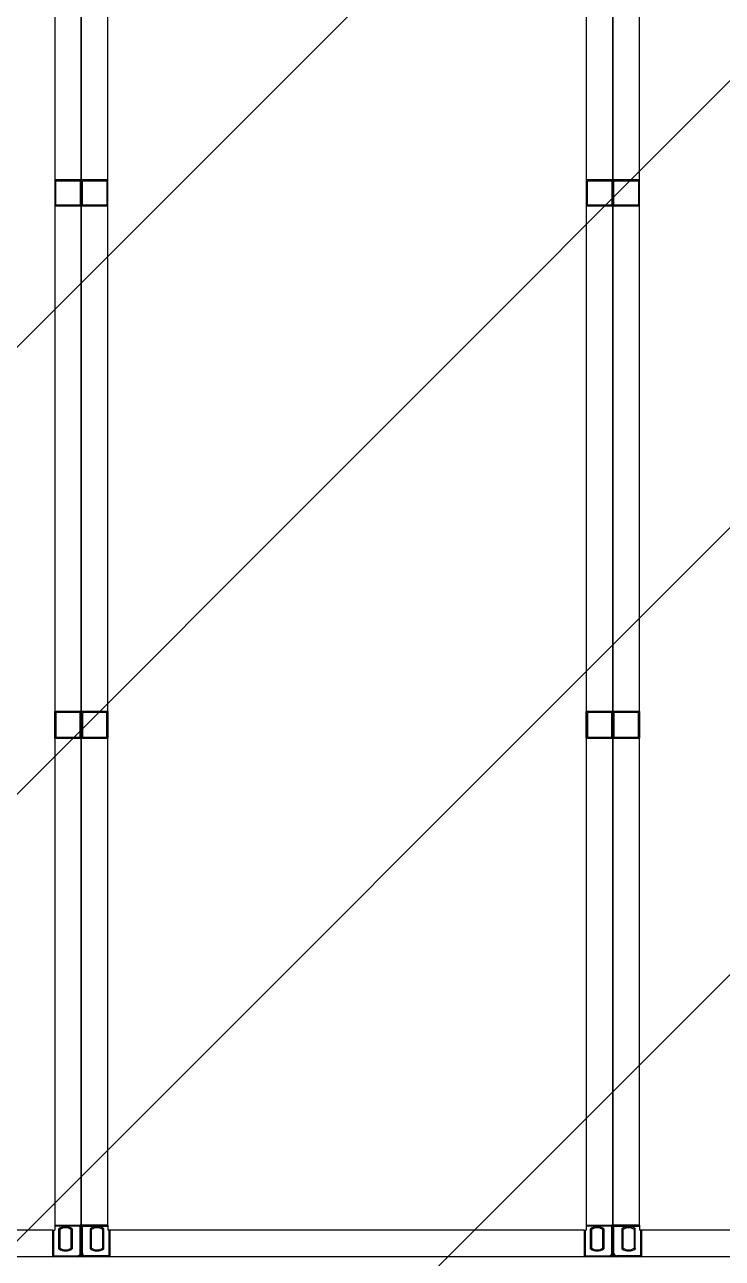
# Model space of a CAD drawing. Header units: millimetres. Extents: x 4133871 to 4440428, y -545651 to -495191.
# Drawn here: x 4277858.5 to 4278094.8, y -501623.6 to -501206.1 of the extents above; entities that cross this region are included whole.
import ezdxf

# ---------------------------------------------------------------- set-up
doc = ezdxf.new("R2010")
doc.units = ezdxf.units.MM
doc.header["$LTSCALE"] = 60
doc.layers.add('3', color=3, linetype='Continuous')

# ---------------------------------------------------------------- blocks, each defined once
blk = doc.blocks.new('KEY PLAN_NEW')
at = {"color": 253}
for p, q in [((-1046.86, -1495.5), (-1046.86, -1788.38)), ((-1040.86, -1788.38), (-1040.86, -1495.5)), ((-986.86, -1495.5), (-986.86, -1788.38)), ((-980.86, -1788.38), (-980.86, -1495.5)), ((-1046.86, -1670.44), (-1046.86, -1673.44)), ((-1046.86, -1670.44), (-1043.86, -1670.44)), ((-1046.74, -1673.32), (-1046.74, -1670.56)), ((-1046.74, -1670.56), (-1043.98, -1670.56)), ((-1043.98, -1670.56), (-1043.98, -1673.32)), ((-1043.98, -1670.56), (-1043.98, -1673.32)), ((-1043.86, -1673.44), (-1043.86, -1670.44)), ((-1043.86, -1670.44), (-1043.86, -1673.44)), ((-1043.86, -1670.44), (-1040.86, -1670.44)), ((-1043.74, -1673.32), (-1043.74, -1670.56)), ((-1043.74, -1670.56), (-1040.98, -1670.56)), ((-1040.98, -1670.56), (-1040.98, -1673.32)), ((-1040.98, -1670.56), (-1040.98, -1673.32)), ((-1040.86, -1673.44), (-1040.86, -1670.44)), ((-986.86, -1670.44), (-986.86, -1673.44)), ((-986.86, -1670.44), (-983.86, -1670.44)), ((-986.74, -1673.32), (-986.74, -1670.56)), ((-986.74, -1670.56), (-983.98, -1670.56)), ((-983.98, -1670.56), (-983.98, -1673.32)), ((-983.98, -1670.56), (-983.98, -1673.32)), ((-983.86, -1673.44), (-983.86, -1670.44)), ((-983.86, -1670.44), (-983.86, -1673.44)), ((-983.86, -1670.44), (-980.86, -1670.44)), ((-983.74, -1673.32), (-983.74, -1670.56)), ((-983.74, -1670.56), (-980.98, -1670.56)), ((-980.98, -1670.56), (-980.98, -1673.32)), ((-980.98, -1670.56), (-980.98, -1673.32)), ((-980.86, -1673.44), (-980.86, -1670.44)), ((-1043.86, -1673.44), (-1046.86, -1673.44)), ((-1043.98, -1673.32), (-1046.74, -1673.32)), ((-1040.86, -1673.44), (-1043.86, -1673.44)), ((-1040.98, -1673.32), (-1043.74, -1673.32)), ((-983.86, -1673.44), (-986.86, -1673.44)), ((-983.98, -1673.32), (-986.74, -1673.32)), ((-980.86, -1673.44), (-983.86, -1673.44)), ((-980.98, -1673.32), (-983.74, -1673.32)), ((-1046.86, -1733.44), (-1046.86, -1730.44)), ((-1043.86, -1730.44), (-1046.86, -1730.44)), ((-1043.98, -1730.56), (-1046.74, -1730.56)), ((-1046.74, -1730.56), (-1046.74, -1733.32)), ((-1043.98, -1733.32), (-1043.98, -1730.56)), ((-1043.98, -1733.32), (-1043.98, -1730.56)), ((-1043.86, -1730.44), (-1043.86, -1733.44)), ((-1043.86, -1733.44), (-1043.86, -1730.44)), ((-1040.86, -1730.44), (-1043.86, -1730.44)), ((-1040.98, -1730.56), (-1043.74, -1730.56)), ((-1043.74, -1730.56), (-1043.74, -1733.32)), ((-1040.98, -1733.32), (-1040.98, -1730.56)), ((-1040.98, -1733.32), (-1040.98, -1730.56)), ((-1040.86, -1730.44), (-1040.86, -1733.44)), ((-986.86, -1733.44), (-986.86, -1730.44)), ((-983.86, -1730.44), (-986.86, -1730.44)), ((-983.98, -1730.56), (-986.74, -1730.56)), ((-986.74, -1730.56), (-986.74, -1733.32)), ((-983.98, -1733.32), (-983.98, -1730.56)), ((-983.98, -1733.32), (-983.98, -1730.56)), ((-983.86, -1730.44), (-983.86, -1733.44)), ((-983.86, -1733.44), (-983.86, -1730.44)), ((-980.86, -1730.44), (-983.86, -1730.44)), ((-980.98, -1730.56), (-983.74, -1730.56)), ((-983.74, -1730.56), (-983.74, -1733.32)), ((-980.98, -1733.32), (-980.98, -1730.56)), ((-980.98, -1733.32), (-980.98, -1730.56)), ((-980.86, -1730.44), (-980.86, -1733.44)), ((-1046.86, -1733.44), (-1043.86, -1733.44)), ((-1046.74, -1733.32), (-1043.98, -1733.32)), ((-1043.86, -1733.44), (-1040.86, -1733.44)), ((-1043.74, -1733.32), (-1040.98, -1733.32)), ((-986.86, -1733.44), (-983.86, -1733.44)), ((-986.74, -1733.32), (-983.98, -1733.32)), ((-983.86, -1733.44), (-980.86, -1733.44)), ((-983.74, -1733.32), (-980.98, -1733.32)), ((-1047.1, -1788.94), (-1100.62, -1788.94)), ((-1047.1, -1788.94), (-1046.86, -1788.94)), ((-1046.86, -1788.38), (-1046.86, -1788.94)), ((-1040.86, -1788.38), (-1040.86, -1788.94)), ((-1040.62, -1788.94), (-1040.86, -1788.94)), ((-987.1, -1788.94), (-1040.62, -1788.94)), ((-987.1, -1788.94), (-986.86, -1788.94)), ((-986.86, -1788.38), (-986.86, -1788.94)), ((-980.86, -1788.38), (-980.86, -1788.94)), ((-980.62, -1788.94), (-980.86, -1788.94)), ((-927.1, -1788.94), (-980.62, -1788.94))]:
    blk.add_line(p, q, dxfattribs=at)
at = {"color": 253, "linetype": 'Continuous'}
for p, q in [((-1047.1, -1788.94), (-1047.1, -1791.94)), ((-1046.98, -1788.94), (-1046.98, -1791.82)), ((-1046.86, -1788.38), (-1043.86, -1788.38)), ((-1043.98, -1788.5), (-1046.86, -1788.5)), ((-1046.4, -1791.04), (-1046.4, -1788.78)), ((-1046.28, -1788.85), (-1046.28, -1790.98)), ((-1045.01, -1790.98), (-1045.01, -1788.85)), ((-1044.89, -1788.78), (-1044.89, -1791.04)), ((-1043.98, -1788.38), (-1043.98, -1788.5)), ((-1043.98, -1788.5), (-1043.86, -1788.5)), ((-1043.98, -1791.53), (-1043.98, -1788.5)), ((-1040.86, -1788.38), (-1043.86, -1788.38)), ((-1043.74, -1788.5), (-1043.86, -1788.5)), ((-1043.74, -1788.38), (-1043.74, -1788.5)), ((-1043.74, -1788.5), (-1040.86, -1788.5)), ((-1043.74, -1791.53), (-1043.74, -1788.5)), ((-1042.84, -1788.78), (-1042.84, -1791.04)), ((-1042.72, -1790.98), (-1042.72, -1788.85)), ((-1041.45, -1788.85), (-1041.45, -1790.98)), ((-1041.33, -1791.04), (-1041.33, -1788.78)), ((-1040.74, -1788.94), (-1040.74, -1791.82)), ((-1040.62, -1788.94), (-1040.62, -1791.94)), ((-987.1, -1788.94), (-987.1, -1791.94)), ((-986.98, -1788.94), (-986.98, -1791.82)), ((-986.86, -1788.38), (-983.86, -1788.38)), ((-983.98, -1788.5), (-986.86, -1788.5)), ((-986.4, -1791.04), (-986.4, -1788.78)), ((-986.28, -1788.85), (-986.28, -1790.98)), ((-985.01, -1790.98), (-985.01, -1788.85)), ((-984.89, -1788.78), (-984.89, -1791.04)), ((-983.98, -1788.38), (-983.98, -1788.5)), ((-983.98, -1788.5), (-983.86, -1788.5)), ((-983.98, -1791.53), (-983.98, -1788.5)), ((-980.86, -1788.38), (-983.86, -1788.38)), ((-983.74, -1788.5), (-983.86, -1788.5)), ((-983.74, -1788.38), (-983.74, -1788.5)), ((-983.74, -1788.5), (-980.86, -1788.5)), ((-983.74, -1791.53), (-983.74, -1788.5)), ((-982.84, -1788.78), (-982.84, -1791.04)), ((-982.72, -1790.98), (-982.72, -1788.85)), ((-981.45, -1788.85), (-981.45, -1790.98)), ((-981.33, -1791.04), (-981.33, -1788.78)), ((-980.74, -1788.94), (-980.74, -1791.82)), ((-980.62, -1788.94), (-980.62, -1791.94)), ((-1047.1, -1791.82), (-1046.98, -1791.82)), ((-1046.98, -1791.94), (-1046.98, -1791.82)), ((-1046.98, -1791.82), (-1044.27, -1791.82)), ((-1044.27, -1791.82), (-1044.27, -1791.94)), ((-1043.98, -1791.53), (-1043.86, -1791.53)), ((-1043.98, -1791.82), (-1043.98, -1791.82)), ((-1043.98, -1791.82), (-1043.98, -1791.82)), ((-1043.74, -1791.53), (-1043.86, -1791.53)), ((-1043.74, -1791.82), (-1043.74, -1791.82)), ((-1043.74, -1791.82), (-1043.74, -1791.82)), ((-1043.45, -1791.82), (-1043.45, -1791.94)), ((-1040.74, -1791.82), (-1043.45, -1791.82)), ((-1040.74, -1791.94), (-1040.74, -1791.82)), ((-1040.62, -1791.82), (-1040.74, -1791.82)), ((-987.1, -1791.82), (-986.98, -1791.82)), ((-986.98, -1791.94), (-986.98, -1791.82)), ((-986.98, -1791.82), (-984.27, -1791.82)), ((-984.27, -1791.82), (-984.27, -1791.94)), ((-983.98, -1791.53), (-983.86, -1791.53)), ((-983.98, -1791.82), (-983.98, -1791.82)), ((-983.98, -1791.82), (-983.98, -1791.82)), ((-983.74, -1791.53), (-983.86, -1791.53)), ((-983.74, -1791.82), (-983.74, -1791.82)), ((-983.74, -1791.82), (-983.74, -1791.82)), ((-983.45, -1791.82), (-983.45, -1791.94)), ((-980.74, -1791.82), (-983.45, -1791.82)), ((-980.74, -1791.94), (-980.74, -1791.82)), ((-980.62, -1791.82), (-980.74, -1791.82))]:
    blk.add_line(p, q, dxfattribs=at)
at = {"color": 253}
for points in [[(-1103.86, -1491.94), (-1043.86, -1491.94), (-1043.86, -1791.94), (-1103.86, -1791.94)], [(-1043.86, -1491.94), (-983.86, -1491.94), (-983.86, -1791.94), (-1043.86, -1791.94)], [(-983.86, -1491.94), (-923.86, -1491.94), (-923.86, -1791.94), (-983.86, -1791.94)]]:
    blk.add_lwpolyline(points, close=True, dxfattribs=at)
at = {"color": 253, "linetype": 'Continuous'}
for centre, radius, start, end in [((-1045.64, -1789.91), 1.36, 56.2792, 123.7208), ((-1045.64, -1789.91), 1.24, 59.1964, 120.8036), ((-1043.98, -1788.5), 0.12, 0, 90), ((-1043.74, -1788.5), 0.12, 90, 180), ((-1042.08, -1789.91), 1.36, 56.2792, 123.7208), ((-1042.08, -1789.91), 1.24, 59.1964, 120.8036), ((-985.64, -1789.91), 1.36, 56.2792, 123.7208), ((-985.64, -1789.91), 1.24, 59.1964, 120.8036), ((-983.98, -1788.5), 0.12, 0, 90), ((-983.74, -1788.5), 0.12, 90, 180), ((-982.08, -1789.91), 1.36, 56.2792, 123.7208), ((-982.08, -1789.91), 1.24, 59.1964, 120.8036), ((-1046.98, -1791.82), 0.12, 180, 270), ((-1045.64, -1789.91), 1.36, 236.2792, 303.7208), ((-1045.64, -1789.91), 1.24, 239.1964, 300.8036), ((-1044.27, -1791.53), 0.41, 270, 0), ((-1044.27, -1791.53), 0.29, 270, 0), ((-1043.45, -1791.53), 0.41, 180, 270), ((-1043.45, -1791.53), 0.29, 180, 270), ((-1042.08, -1789.91), 1.36, 236.2792, 303.7208), ((-1042.08, -1789.91), 1.24, 239.1964, 300.8036), ((-1040.74, -1791.82), 0.12, 270, 0), ((-986.98, -1791.82), 0.12, 180, 270), ((-985.64, -1789.91), 1.36, 236.2792, 303.7208), ((-985.64, -1789.91), 1.24, 239.1964, 300.8036), ((-984.27, -1791.53), 0.41, 270, 0), ((-984.27, -1791.53), 0.29, 270, 0), ((-983.45, -1791.53), 0.41, 180, 270), ((-983.45, -1791.53), 0.29, 180, 270), ((-982.08, -1789.91), 1.36, 236.2792, 303.7208), ((-982.08, -1789.91), 1.24, 239.1964, 300.8036), ((-980.74, -1791.82), 0.12, 270, 0)]:
    blk.add_arc(centre, radius, start, end, dxfattribs=at)
for points, knots in [([(-1046.28, -1788.85), (-1046.28, -1788.85, 46), (-1046.28, -1788.85, 46), (-1046.28, -1788.85, 46), (-1046.28, -1788.85, 46), (-1046.28, -1788.85, 46), (-1046.28, -1788.85, 46), (-1046.28, -1788.85, 46), (-1046.28, -1788.85, 46), (-1046.28, -1788.85, 46), (-1046.28, -1788.84, 46), (-1046.29, -1788.84, 46), (-1046.29, -1788.84, 46), (-1046.29, -1788.84, 46), (-1046.29, -1788.84, 46), (-1046.29, -1788.84, 46), (-1046.3, -1788.84, 46), (-1046.3, -1788.84, 46), (-1046.3, -1788.84, 46), (-1046.3, -1788.84, 46), (-1046.3, -1788.83, 46), (-1046.3, -1788.83, 46), (-1046.31, -1788.83, 46), (-1046.31, -1788.83, 46), (-1046.32, -1788.83, 46), (-1046.32, -1788.83, 46), (-1046.32, -1788.82, 46), (-1046.32, -1788.82, 46), (-1046.32, -1788.82, 46), (-1046.32, -1788.82, 46), (-1046.33, -1788.82, 46), (-1046.33, -1788.82, 46), (-1046.34, -1788.82, 46), (-1046.34, -1788.81, 46), (-1046.35, -1788.81, 46), (-1046.35, -1788.81, 46), (-1046.35, -1788.81, 46), (-1046.35, -1788.81, 46), (-1046.36, -1788.8, 46), (-1046.36, -1788.8, 46), (-1046.36, -1788.8, 46), (-1046.36, -1788.8, 46), (-1046.37, -1788.8, 46), (-1046.37, -1788.8, 46), (-1046.38, -1788.79, 46), (-1046.38, -1788.79, 46), (-1046.39, -1788.79, 46), (-1046.39, -1788.79, 46), (-1046.39, -1788.78, 46), (-1046.39, -1788.78, 46), (-1046.39, -1788.78, 46), (-1046.4, -1788.78, 46), (-1046.4, -1788.78, 46), (-1046.4, -1788.78, 46)], [0, 0, 0, 0, 0.06206, 0.12459, 0.12459, 0.155854, 0.155854, 0.171487, 0.171487, 0.187119, 0.187119, 0.249648, 0.249648, 0.312178, 0.312178, 0.343442, 0.343442, 0.359075, 0.359075, 0.374707, 0.374707, 0.437236, 0.437236, 0.499766, 0.499766, 0.53103, 0.53103, 0.546663, 0.546663, 0.562295, 0.562295, 0.624824, 0.624824, 0.687353, 0.687353, 0.749883, 0.749883, 0.765515, 0.765515, 0.781147, 0.781147, 0.812412, 0.812412, 0.874941, 0.874941, 0.937471, 0.937471, 0.968735, 0.968735, 0.984368, 0.992184, 0.992184, 1, 1, 1, 1]), ([(-1044.89, -1788.78), (-1044.89, -1788.78, 46), (-1044.89, -1788.78, 46), (-1044.89, -1788.78, 46), (-1044.89, -1788.78, 46), (-1044.89, -1788.78, 46), (-1044.89, -1788.79, 46), (-1044.9, -1788.79, 46), (-1044.9, -1788.79, 46), (-1044.91, -1788.79, 46), (-1044.91, -1788.8, 46), (-1044.92, -1788.8, 46), (-1044.92, -1788.8, 46), (-1044.92, -1788.8, 46), (-1044.93, -1788.8, 46), (-1044.93, -1788.8, 46), (-1044.93, -1788.81, 46), (-1044.93, -1788.81, 46), (-1044.93, -1788.81, 46), (-1044.94, -1788.81, 46), (-1044.94, -1788.81, 46), (-1044.95, -1788.82, 46), (-1044.95, -1788.82, 46), (-1044.96, -1788.82, 46), (-1044.96, -1788.82, 46), (-1044.96, -1788.82, 46), (-1044.96, -1788.82, 46), (-1044.96, -1788.82, 46), (-1044.97, -1788.83, 46), (-1044.97, -1788.83, 46), (-1044.97, -1788.83, 46), (-1044.97, -1788.83, 46), (-1044.98, -1788.83, 46), (-1044.98, -1788.83, 46), (-1044.99, -1788.84, 46), (-1044.99, -1788.84, 46), (-1044.99, -1788.84, 46), (-1044.99, -1788.84, 46), (-1044.99, -1788.84, 46), (-1044.99, -1788.84, 46), (-1044.99, -1788.84, 46), (-1044.99, -1788.84, 46), (-1045, -1788.84, 46), (-1045, -1788.84, 46), (-1045, -1788.85, 46), (-1045, -1788.85, 46), (-1045, -1788.85, 46), (-1045, -1788.85, 46), (-1045, -1788.85, 46), (-1045, -1788.85, 46), (-1045.01, -1788.85, 46), (-1045.01, -1788.85, 46), (-1045.01, -1788.85, 46), (-1045.01, -1788.85, 46)], [0, 0, 0, 0, 0.00782, 0.00782, 0.015639, 0.031279, 0.031279, 0.062557, 0.062557, 0.125114, 0.125114, 0.187671, 0.187671, 0.21895, 0.21895, 0.234589, 0.234589, 0.250228, 0.250228, 0.312785, 0.312785, 0.375342, 0.375342, 0.437899, 0.437899, 0.453538, 0.453538, 0.469178, 0.469178, 0.500456, 0.500456, 0.563013, 0.563013, 0.62557, 0.62557, 0.641209, 0.641209, 0.656849, 0.656849, 0.688127, 0.688127, 0.750684, 0.750684, 0.813241, 0.813241, 0.828881, 0.828881, 0.84452, 0.84452, 0.875798, 0.875798, 0.938355, 1, 1, 1, 1]), ([(-1042.84, -1788.78), (-1042.84, -1788.78, 46), (-1042.84, -1788.78, 46), (-1042.83, -1788.78, 46), (-1042.83, -1788.78, 46), (-1042.83, -1788.78, 46), (-1042.83, -1788.79, 46), (-1042.83, -1788.79, 46), (-1042.82, -1788.79, 46), (-1042.82, -1788.79, 46), (-1042.81, -1788.8, 46), (-1042.81, -1788.8, 46), (-1042.8, -1788.8, 46), (-1042.8, -1788.8, 46), (-1042.8, -1788.8, 46), (-1042.8, -1788.8, 46), (-1042.79, -1788.81, 46), (-1042.79, -1788.81, 46), (-1042.79, -1788.81, 46), (-1042.79, -1788.81, 46), (-1042.78, -1788.81, 46), (-1042.78, -1788.82, 46), (-1042.77, -1788.82, 46), (-1042.77, -1788.82, 46), (-1042.76, -1788.82, 46), (-1042.76, -1788.82, 46), (-1042.76, -1788.82, 46), (-1042.76, -1788.82, 46), (-1042.76, -1788.83, 46), (-1042.76, -1788.83, 46), (-1042.75, -1788.83, 46), (-1042.75, -1788.83, 46), (-1042.74, -1788.83, 46), (-1042.74, -1788.83, 46), (-1042.74, -1788.84, 46), (-1042.74, -1788.84, 46), (-1042.74, -1788.84, 46), (-1042.74, -1788.84, 46), (-1042.73, -1788.84, 46), (-1042.73, -1788.84, 46), (-1042.73, -1788.84, 46), (-1042.73, -1788.84, 46), (-1042.73, -1788.84, 46), (-1042.72, -1788.84, 46), (-1042.72, -1788.85, 46), (-1042.72, -1788.85, 46), (-1042.72, -1788.85, 46), (-1042.72, -1788.85, 46), (-1042.72, -1788.85, 46), (-1042.72, -1788.85, 46), (-1042.72, -1788.85, 46), (-1042.72, -1788.85, 46), (-1042.72, -1788.85, 46), (-1042.72, -1788.85, 46)], [0, 0, 0, 0, 0.00782, 0.00782, 0.015639, 0.031279, 0.031279, 0.062557, 0.062557, 0.125114, 0.125114, 0.187671, 0.187671, 0.21895, 0.21895, 0.234589, 0.234589, 0.250228, 0.250228, 0.312785, 0.312785, 0.375342, 0.375342, 0.437899, 0.437899, 0.453538, 0.453538, 0.469178, 0.469178, 0.500456, 0.500456, 0.563013, 0.563013, 0.62557, 0.62557, 0.641209, 0.641209, 0.656849, 0.656849, 0.688127, 0.688127, 0.750684, 0.750684, 0.813241, 0.813241, 0.828881, 0.828881, 0.84452, 0.84452, 0.875798, 0.875798, 0.938355, 1, 1, 1, 1]), ([(-1041.45, -1788.85), (-1041.45, -1788.85, 46), (-1041.45, -1788.85, 46), (-1041.45, -1788.85, 46), (-1041.44, -1788.85, 46), (-1041.44, -1788.85, 46), (-1041.44, -1788.85, 46), (-1041.44, -1788.85, 46), (-1041.44, -1788.85, 46), (-1041.44, -1788.85, 46), (-1041.44, -1788.84, 46), (-1041.44, -1788.84, 46), (-1041.43, -1788.84, 46), (-1041.43, -1788.84, 46), (-1041.43, -1788.84, 46), (-1041.43, -1788.84, 46), (-1041.43, -1788.84, 46), (-1041.43, -1788.84, 46), (-1041.43, -1788.84, 46), (-1041.43, -1788.84, 46), (-1041.42, -1788.83, 46), (-1041.42, -1788.83, 46), (-1041.41, -1788.83, 46), (-1041.41, -1788.83, 46), (-1041.41, -1788.83, 46), (-1041.41, -1788.83, 46), (-1041.4, -1788.82, 46), (-1041.4, -1788.82, 46), (-1041.4, -1788.82, 46), (-1041.4, -1788.82, 46), (-1041.4, -1788.82, 46), (-1041.39, -1788.82, 46), (-1041.39, -1788.82, 46), (-1041.38, -1788.81, 46), (-1041.38, -1788.81, 46), (-1041.37, -1788.81, 46), (-1041.37, -1788.81, 46), (-1041.37, -1788.81, 46), (-1041.37, -1788.8, 46), (-1041.37, -1788.8, 46), (-1041.36, -1788.8, 46), (-1041.36, -1788.8, 46), (-1041.36, -1788.8, 46), (-1041.35, -1788.8, 46), (-1041.35, -1788.79, 46), (-1041.34, -1788.79, 46), (-1041.34, -1788.79, 46), (-1041.33, -1788.79, 46), (-1041.33, -1788.78, 46), (-1041.33, -1788.78, 46), (-1041.33, -1788.78, 46), (-1041.33, -1788.78, 46), (-1041.33, -1788.78, 46), (-1041.33, -1788.78, 46)], [0, 0, 0, 0, 0.06206, 0.12459, 0.12459, 0.155854, 0.155854, 0.171487, 0.171487, 0.187119, 0.187119, 0.249648, 0.249648, 0.312178, 0.312178, 0.343442, 0.343442, 0.359075, 0.359075, 0.374707, 0.374707, 0.437236, 0.437236, 0.499766, 0.499766, 0.53103, 0.53103, 0.546663, 0.546663, 0.562295, 0.562295, 0.624824, 0.624824, 0.687353, 0.687353, 0.749883, 0.749883, 0.765515, 0.765515, 0.781147, 0.781147, 0.812412, 0.812412, 0.874941, 0.874941, 0.937471, 0.937471, 0.968735, 0.968735, 0.984368, 0.992184, 0.992184, 1, 1, 1, 1]), ([(-986.28, -1788.85), (-986.28, -1788.85, 46), (-986.28, -1788.85, 46), (-986.28, -1788.85, 46), (-986.28, -1788.85, 46), (-986.28, -1788.85, 46), (-986.28, -1788.85, 46), (-986.28, -1788.85, 46), (-986.28, -1788.85, 46), (-986.28, -1788.85, 46), (-986.28, -1788.84, 46), (-986.29, -1788.84, 46), (-986.29, -1788.84, 46), (-986.29, -1788.84, 46), (-986.29, -1788.84, 46), (-986.29, -1788.84, 46), (-986.3, -1788.84, 46), (-986.3, -1788.84, 46), (-986.3, -1788.84, 46), (-986.3, -1788.84, 46), (-986.3, -1788.83, 46), (-986.3, -1788.83, 46), (-986.31, -1788.83, 46), (-986.31, -1788.83, 46), (-986.32, -1788.83, 46), (-986.32, -1788.83, 46), (-986.32, -1788.82, 46), (-986.32, -1788.82, 46), (-986.32, -1788.82, 46), (-986.32, -1788.82, 46), (-986.33, -1788.82, 46), (-986.33, -1788.82, 46), (-986.34, -1788.82, 46), (-986.34, -1788.81, 46), (-986.35, -1788.81, 46), (-986.35, -1788.81, 46), (-986.35, -1788.81, 46), (-986.35, -1788.81, 46), (-986.36, -1788.8, 46), (-986.36, -1788.8, 46), (-986.36, -1788.8, 46), (-986.36, -1788.8, 46), (-986.37, -1788.8, 46), (-986.37, -1788.8, 46), (-986.38, -1788.79, 46), (-986.38, -1788.79, 46), (-986.39, -1788.79, 46), (-986.39, -1788.79, 46), (-986.39, -1788.78, 46), (-986.39, -1788.78, 46), (-986.39, -1788.78, 46), (-986.4, -1788.78, 46), (-986.4, -1788.78, 46), (-986.4, -1788.78, 46)], [0, 0, 0, 0, 0.06206, 0.12459, 0.12459, 0.155854, 0.155854, 0.171487, 0.171487, 0.187119, 0.187119, 0.249648, 0.249648, 0.312178, 0.312178, 0.343442, 0.343442, 0.359075, 0.359075, 0.374707, 0.374707, 0.437236, 0.437236, 0.499766, 0.499766, 0.53103, 0.53103, 0.546663, 0.546663, 0.562295, 0.562295, 0.624824, 0.624824, 0.687353, 0.687353, 0.749883, 0.749883, 0.765515, 0.765515, 0.781147, 0.781147, 0.812412, 0.812412, 0.874941, 0.874941, 0.937471, 0.937471, 0.968735, 0.968735, 0.984368, 0.992184, 0.992184, 1, 1, 1, 1]), ([(-984.89, -1788.78), (-984.89, -1788.78, 46), (-984.89, -1788.78, 46), (-984.89, -1788.78, 46), (-984.89, -1788.78, 46), (-984.89, -1788.78, 46), (-984.89, -1788.79, 46), (-984.9, -1788.79, 46), (-984.9, -1788.79, 46), (-984.91, -1788.79, 46), (-984.91, -1788.8, 46), (-984.92, -1788.8, 46), (-984.92, -1788.8, 46), (-984.92, -1788.8, 46), (-984.93, -1788.8, 46), (-984.93, -1788.8, 46), (-984.93, -1788.81, 46), (-984.93, -1788.81, 46), (-984.93, -1788.81, 46), (-984.94, -1788.81, 46), (-984.94, -1788.81, 46), (-984.95, -1788.82, 46), (-984.95, -1788.82, 46), (-984.96, -1788.82, 46), (-984.96, -1788.82, 46), (-984.96, -1788.82, 46), (-984.96, -1788.82, 46), (-984.96, -1788.82, 46), (-984.97, -1788.83, 46), (-984.97, -1788.83, 46), (-984.97, -1788.83, 46), (-984.97, -1788.83, 46), (-984.98, -1788.83, 46), (-984.98, -1788.83, 46), (-984.99, -1788.84, 46), (-984.99, -1788.84, 46), (-984.99, -1788.84, 46), (-984.99, -1788.84, 46), (-984.99, -1788.84, 46), (-984.99, -1788.84, 46), (-984.99, -1788.84, 46), (-984.99, -1788.84, 46), (-985, -1788.84, 46), (-985, -1788.84, 46), (-985, -1788.85, 46), (-985, -1788.85, 46), (-985, -1788.85, 46), (-985, -1788.85, 46), (-985, -1788.85, 46), (-985, -1788.85, 46), (-985.01, -1788.85, 46), (-985.01, -1788.85, 46), (-985.01, -1788.85, 46), (-985.01, -1788.85, 46)], [0, 0, 0, 0, 0.00782, 0.00782, 0.015639, 0.031279, 0.031279, 0.062557, 0.062557, 0.125114, 0.125114, 0.187671, 0.187671, 0.21895, 0.21895, 0.234589, 0.234589, 0.250228, 0.250228, 0.312785, 0.312785, 0.375342, 0.375342, 0.437899, 0.437899, 0.453538, 0.453538, 0.469178, 0.469178, 0.500456, 0.500456, 0.563013, 0.563013, 0.62557, 0.62557, 0.641209, 0.641209, 0.656849, 0.656849, 0.688127, 0.688127, 0.750684, 0.750684, 0.813241, 0.813241, 0.828881, 0.828881, 0.84452, 0.84452, 0.875798, 0.875798, 0.938355, 1, 1, 1, 1]), ([(-982.84, -1788.78), (-982.84, -1788.78, 46), (-982.84, -1788.78, 46), (-982.83, -1788.78, 46), (-982.83, -1788.78, 46), (-982.83, -1788.78, 46), (-982.83, -1788.79, 46), (-982.83, -1788.79, 46), (-982.82, -1788.79, 46), (-982.82, -1788.79, 46), (-982.81, -1788.8, 46), (-982.81, -1788.8, 46), (-982.8, -1788.8, 46), (-982.8, -1788.8, 46), (-982.8, -1788.8, 46), (-982.8, -1788.8, 46), (-982.79, -1788.81, 46), (-982.79, -1788.81, 46), (-982.79, -1788.81, 46), (-982.79, -1788.81, 46), (-982.78, -1788.81, 46), (-982.78, -1788.82, 46), (-982.77, -1788.82, 46), (-982.77, -1788.82, 46), (-982.76, -1788.82, 46), (-982.76, -1788.82, 46), (-982.76, -1788.82, 46), (-982.76, -1788.82, 46), (-982.76, -1788.83, 46), (-982.76, -1788.83, 46), (-982.75, -1788.83, 46), (-982.75, -1788.83, 46), (-982.74, -1788.83, 46), (-982.74, -1788.83, 46), (-982.74, -1788.84, 46), (-982.74, -1788.84, 46), (-982.74, -1788.84, 46), (-982.74, -1788.84, 46), (-982.73, -1788.84, 46), (-982.73, -1788.84, 46), (-982.73, -1788.84, 46), (-982.73, -1788.84, 46), (-982.73, -1788.84, 46), (-982.72, -1788.84, 46), (-982.72, -1788.85, 46), (-982.72, -1788.85, 46), (-982.72, -1788.85, 46), (-982.72, -1788.85, 46), (-982.72, -1788.85, 46), (-982.72, -1788.85, 46), (-982.72, -1788.85, 46), (-982.72, -1788.85, 46), (-982.72, -1788.85, 46), (-982.72, -1788.85, 46)], [0, 0, 0, 0, 0.00782, 0.00782, 0.015639, 0.031279, 0.031279, 0.062557, 0.062557, 0.125114, 0.125114, 0.187671, 0.187671, 0.21895, 0.21895, 0.234589, 0.234589, 0.250228, 0.250228, 0.312785, 0.312785, 0.375342, 0.375342, 0.437899, 0.437899, 0.453538, 0.453538, 0.469178, 0.469178, 0.500456, 0.500456, 0.563013, 0.563013, 0.62557, 0.62557, 0.641209, 0.641209, 0.656849, 0.656849, 0.688127, 0.688127, 0.750684, 0.750684, 0.813241, 0.813241, 0.828881, 0.828881, 0.84452, 0.84452, 0.875798, 0.875798, 0.938355, 1, 1, 1, 1]), ([(-981.45, -1788.85), (-981.45, -1788.85, 46), (-981.45, -1788.85, 46), (-981.45, -1788.85, 46), (-981.44, -1788.85, 46), (-981.44, -1788.85, 46), (-981.44, -1788.85, 46), (-981.44, -1788.85, 46), (-981.44, -1788.85, 46), (-981.44, -1788.85, 46), (-981.44, -1788.84, 46), (-981.44, -1788.84, 46), (-981.43, -1788.84, 46), (-981.43, -1788.84, 46), (-981.43, -1788.84, 46), (-981.43, -1788.84, 46), (-981.43, -1788.84, 46), (-981.43, -1788.84, 46), (-981.43, -1788.84, 46), (-981.43, -1788.84, 46), (-981.42, -1788.83, 46), (-981.42, -1788.83, 46), (-981.41, -1788.83, 46), (-981.41, -1788.83, 46), (-981.41, -1788.83, 46), (-981.41, -1788.83, 46), (-981.4, -1788.82, 46), (-981.4, -1788.82, 46), (-981.4, -1788.82, 46), (-981.4, -1788.82, 46), (-981.4, -1788.82, 46), (-981.39, -1788.82, 46), (-981.39, -1788.82, 46), (-981.38, -1788.81, 46), (-981.38, -1788.81, 46), (-981.37, -1788.81, 46), (-981.37, -1788.81, 46), (-981.37, -1788.81, 46), (-981.37, -1788.8, 46), (-981.37, -1788.8, 46), (-981.36, -1788.8, 46), (-981.36, -1788.8, 46), (-981.36, -1788.8, 46), (-981.35, -1788.8, 46), (-981.35, -1788.79, 46), (-981.34, -1788.79, 46), (-981.34, -1788.79, 46), (-981.33, -1788.79, 46), (-981.33, -1788.78, 46), (-981.33, -1788.78, 46), (-981.33, -1788.78, 46), (-981.33, -1788.78, 46), (-981.33, -1788.78, 46), (-981.33, -1788.78, 46)], [0, 0, 0, 0, 0.06206, 0.12459, 0.12459, 0.155854, 0.155854, 0.171487, 0.171487, 0.187119, 0.187119, 0.249648, 0.249648, 0.312178, 0.312178, 0.343442, 0.343442, 0.359075, 0.359075, 0.374707, 0.374707, 0.437236, 0.437236, 0.499766, 0.499766, 0.53103, 0.53103, 0.546663, 0.546663, 0.562295, 0.562295, 0.624824, 0.624824, 0.687353, 0.687353, 0.749883, 0.749883, 0.765515, 0.765515, 0.781147, 0.781147, 0.812412, 0.812412, 0.874941, 0.874941, 0.937471, 0.937471, 0.968735, 0.968735, 0.984368, 0.992184, 0.992184, 1, 1, 1, 1]), ([(-1046.28, -1790.98), (-1046.28, -1790.98, 46), (-1046.28, -1790.98, 46), (-1046.28, -1790.98, 46), (-1046.28, -1790.98, 46), (-1046.28, -1790.98, 46), (-1046.28, -1790.98, 46), (-1046.28, -1790.98, 46), (-1046.28, -1790.98, 46), (-1046.28, -1790.98, 46), (-1046.28, -1790.98, 46), (-1046.29, -1790.98, 46), (-1046.29, -1790.99, 46), (-1046.29, -1790.99, 46), (-1046.29, -1790.99, 46), (-1046.29, -1790.99, 46), (-1046.3, -1790.99, 46), (-1046.3, -1790.99, 46), (-1046.3, -1790.99, 46), (-1046.3, -1790.99, 46), (-1046.3, -1790.99, 46), (-1046.3, -1790.99, 46), (-1046.31, -1791, 46), (-1046.31, -1791, 46), (-1046.32, -1791, 46), (-1046.32, -1791, 46), (-1046.32, -1791, 46), (-1046.32, -1791, 46), (-1046.32, -1791, 46), (-1046.32, -1791, 46), (-1046.33, -1791.01, 46), (-1046.33, -1791.01, 46), (-1046.34, -1791.01, 46), (-1046.34, -1791.01, 46), (-1046.35, -1791.02, 46), (-1046.35, -1791.02, 46), (-1046.35, -1791.02, 46), (-1046.35, -1791.02, 46), (-1046.36, -1791.02, 46), (-1046.36, -1791.02, 46), (-1046.36, -1791.03, 46), (-1046.36, -1791.03, 46), (-1046.37, -1791.03, 46), (-1046.37, -1791.03, 46), (-1046.38, -1791.03, 46), (-1046.38, -1791.04, 46), (-1046.39, -1791.04, 46), (-1046.39, -1791.04, 46), (-1046.39, -1791.04, 46), (-1046.39, -1791.04, 46), (-1046.39, -1791.04, 46), (-1046.4, -1791.04, 46), (-1046.4, -1791.04, 46), (-1046.4, -1791.04, 46)], [0, 0, 0, 0, 0.06206, 0.12459, 0.12459, 0.155854, 0.155854, 0.171487, 0.171487, 0.187119, 0.187119, 0.249648, 0.249648, 0.312178, 0.312178, 0.343442, 0.343442, 0.359075, 0.359075, 0.374707, 0.374707, 0.437236, 0.437236, 0.499766, 0.499766, 0.53103, 0.53103, 0.546663, 0.546663, 0.562295, 0.562295, 0.624824, 0.624824, 0.687353, 0.687353, 0.749883, 0.749883, 0.765515, 0.765515, 0.781147, 0.781147, 0.812412, 0.812412, 0.874941, 0.874941, 0.937471, 0.937471, 0.968735, 0.968735, 0.984368, 0.992184, 0.992184, 1, 1, 1, 1]), ([(-1044.89, -1791.04), (-1044.89, -1791.04, 46), (-1044.89, -1791.04, 46), (-1044.89, -1791.04, 46), (-1044.89, -1791.04, 46), (-1044.89, -1791.04, 46), (-1044.89, -1791.04, 46), (-1044.9, -1791.04, 46), (-1044.9, -1791.04, 46), (-1044.91, -1791.03, 46), (-1044.91, -1791.03, 46), (-1044.92, -1791.03, 46), (-1044.92, -1791.03, 46), (-1044.92, -1791.03, 46), (-1044.93, -1791.02, 46), (-1044.93, -1791.02, 46), (-1044.93, -1791.02, 46), (-1044.93, -1791.02, 46), (-1044.93, -1791.02, 46), (-1044.94, -1791.02, 46), (-1044.94, -1791.01, 46), (-1044.95, -1791.01, 46), (-1044.95, -1791.01, 46), (-1044.96, -1791.01, 46), (-1044.96, -1791, 46), (-1044.96, -1791, 46), (-1044.96, -1791, 46), (-1044.96, -1791, 46), (-1044.97, -1791, 46), (-1044.97, -1791, 46), (-1044.97, -1791, 46), (-1044.97, -1791, 46), (-1044.98, -1790.99, 46), (-1044.98, -1790.99, 46), (-1044.99, -1790.99, 46), (-1044.99, -1790.99, 46), (-1044.99, -1790.99, 46), (-1044.99, -1790.99, 46), (-1044.99, -1790.99, 46), (-1044.99, -1790.99, 46), (-1044.99, -1790.99, 46), (-1044.99, -1790.99, 46), (-1045, -1790.98, 46), (-1045, -1790.98, 46), (-1045, -1790.98, 46), (-1045, -1790.98, 46), (-1045, -1790.98, 46), (-1045, -1790.98, 46), (-1045, -1790.98, 46), (-1045, -1790.98, 46), (-1045.01, -1790.98, 46), (-1045.01, -1790.98, 46), (-1045.01, -1790.98, 46), (-1045.01, -1790.98, 46)], [0, 0, 0, 0, 0.00782, 0.00782, 0.015639, 0.031279, 0.031279, 0.062557, 0.062557, 0.125114, 0.125114, 0.187671, 0.187671, 0.21895, 0.21895, 0.234589, 0.234589, 0.250228, 0.250228, 0.312785, 0.312785, 0.375342, 0.375342, 0.437899, 0.437899, 0.453538, 0.453538, 0.469178, 0.469178, 0.500456, 0.500456, 0.563013, 0.563013, 0.62557, 0.62557, 0.641209, 0.641209, 0.656849, 0.656849, 0.688127, 0.688127, 0.750684, 0.750684, 0.813241, 0.813241, 0.828881, 0.828881, 0.84452, 0.84452, 0.875798, 0.875798, 0.938355, 1, 1, 1, 1]), ([(-1042.84, -1791.04), (-1042.84, -1791.04, 46), (-1042.84, -1791.04, 46), (-1042.83, -1791.04, 46), (-1042.83, -1791.04, 46), (-1042.83, -1791.04, 46), (-1042.83, -1791.04, 46), (-1042.83, -1791.04, 46), (-1042.82, -1791.04, 46), (-1042.82, -1791.03, 46), (-1042.81, -1791.03, 46), (-1042.81, -1791.03, 46), (-1042.8, -1791.03, 46), (-1042.8, -1791.03, 46), (-1042.8, -1791.02, 46), (-1042.8, -1791.02, 46), (-1042.79, -1791.02, 46), (-1042.79, -1791.02, 46), (-1042.79, -1791.02, 46), (-1042.79, -1791.02, 46), (-1042.78, -1791.01, 46), (-1042.78, -1791.01, 46), (-1042.77, -1791.01, 46), (-1042.77, -1791.01, 46), (-1042.76, -1791, 46), (-1042.76, -1791, 46), (-1042.76, -1791, 46), (-1042.76, -1791, 46), (-1042.76, -1791, 46), (-1042.76, -1791, 46), (-1042.75, -1791, 46), (-1042.75, -1791, 46), (-1042.74, -1790.99, 46), (-1042.74, -1790.99, 46), (-1042.74, -1790.99, 46), (-1042.74, -1790.99, 46), (-1042.74, -1790.99, 46), (-1042.74, -1790.99, 46), (-1042.73, -1790.99, 46), (-1042.73, -1790.99, 46), (-1042.73, -1790.99, 46), (-1042.73, -1790.99, 46), (-1042.73, -1790.98, 46), (-1042.72, -1790.98, 46), (-1042.72, -1790.98, 46), (-1042.72, -1790.98, 46), (-1042.72, -1790.98, 46), (-1042.72, -1790.98, 46), (-1042.72, -1790.98, 46), (-1042.72, -1790.98, 46), (-1042.72, -1790.98, 46), (-1042.72, -1790.98, 46), (-1042.72, -1790.98, 46), (-1042.72, -1790.98, 46)], [0, 0, 0, 0, 0.00782, 0.00782, 0.015639, 0.031279, 0.031279, 0.062557, 0.062557, 0.125114, 0.125114, 0.187671, 0.187671, 0.21895, 0.21895, 0.234589, 0.234589, 0.250228, 0.250228, 0.312785, 0.312785, 0.375342, 0.375342, 0.437899, 0.437899, 0.453538, 0.453538, 0.469178, 0.469178, 0.500456, 0.500456, 0.563013, 0.563013, 0.62557, 0.62557, 0.641209, 0.641209, 0.656849, 0.656849, 0.688127, 0.688127, 0.750684, 0.750684, 0.813241, 0.813241, 0.828881, 0.828881, 0.84452, 0.84452, 0.875798, 0.875798, 0.938355, 1, 1, 1, 1]), ([(-1041.45, -1790.98), (-1041.45, -1790.98, 46), (-1041.45, -1790.98, 46), (-1041.45, -1790.98, 46), (-1041.44, -1790.98, 46), (-1041.44, -1790.98, 46), (-1041.44, -1790.98, 46), (-1041.44, -1790.98, 46), (-1041.44, -1790.98, 46), (-1041.44, -1790.98, 46), (-1041.44, -1790.98, 46), (-1041.44, -1790.98, 46), (-1041.43, -1790.99, 46), (-1041.43, -1790.99, 46), (-1041.43, -1790.99, 46), (-1041.43, -1790.99, 46), (-1041.43, -1790.99, 46), (-1041.43, -1790.99, 46), (-1041.43, -1790.99, 46), (-1041.43, -1790.99, 46), (-1041.42, -1790.99, 46), (-1041.42, -1790.99, 46), (-1041.41, -1791, 46), (-1041.41, -1791, 46), (-1041.41, -1791, 46), (-1041.41, -1791, 46), (-1041.4, -1791, 46), (-1041.4, -1791, 46), (-1041.4, -1791, 46), (-1041.4, -1791, 46), (-1041.4, -1791.01, 46), (-1041.39, -1791.01, 46), (-1041.39, -1791.01, 46), (-1041.38, -1791.01, 46), (-1041.38, -1791.02, 46), (-1041.37, -1791.02, 46), (-1041.37, -1791.02, 46), (-1041.37, -1791.02, 46), (-1041.37, -1791.02, 46), (-1041.37, -1791.02, 46), (-1041.36, -1791.03, 46), (-1041.36, -1791.03, 46), (-1041.36, -1791.03, 46), (-1041.35, -1791.03, 46), (-1041.35, -1791.03, 46), (-1041.34, -1791.04, 46), (-1041.34, -1791.04, 46), (-1041.33, -1791.04, 46), (-1041.33, -1791.04, 46), (-1041.33, -1791.04, 46), (-1041.33, -1791.04, 46), (-1041.33, -1791.04, 46), (-1041.33, -1791.04, 46), (-1041.33, -1791.04, 46)], [0, 0, 0, 0, 0.06206, 0.12459, 0.12459, 0.155854, 0.155854, 0.171487, 0.171487, 0.187119, 0.187119, 0.249648, 0.249648, 0.312178, 0.312178, 0.343442, 0.343442, 0.359075, 0.359075, 0.374707, 0.374707, 0.437236, 0.437236, 0.499766, 0.499766, 0.53103, 0.53103, 0.546663, 0.546663, 0.562295, 0.562295, 0.624824, 0.624824, 0.687353, 0.687353, 0.749883, 0.749883, 0.765515, 0.765515, 0.781147, 0.781147, 0.812412, 0.812412, 0.874941, 0.874941, 0.937471, 0.937471, 0.968735, 0.968735, 0.984368, 0.992184, 0.992184, 1, 1, 1, 1]), ([(-986.28, -1790.98), (-986.28, -1790.98, 46), (-986.28, -1790.98, 46), (-986.28, -1790.98, 46), (-986.28, -1790.98, 46), (-986.28, -1790.98, 46), (-986.28, -1790.98, 46), (-986.28, -1790.98, 46), (-986.28, -1790.98, 46), (-986.28, -1790.98, 46), (-986.28, -1790.98, 46), (-986.29, -1790.98, 46), (-986.29, -1790.99, 46), (-986.29, -1790.99, 46), (-986.29, -1790.99, 46), (-986.29, -1790.99, 46), (-986.3, -1790.99, 46), (-986.3, -1790.99, 46), (-986.3, -1790.99, 46), (-986.3, -1790.99, 46), (-986.3, -1790.99, 46), (-986.3, -1790.99, 46), (-986.31, -1791, 46), (-986.31, -1791, 46), (-986.32, -1791, 46), (-986.32, -1791, 46), (-986.32, -1791, 46), (-986.32, -1791, 46), (-986.32, -1791, 46), (-986.32, -1791, 46), (-986.33, -1791.01, 46), (-986.33, -1791.01, 46), (-986.34, -1791.01, 46), (-986.34, -1791.01, 46), (-986.35, -1791.02, 46), (-986.35, -1791.02, 46), (-986.35, -1791.02, 46), (-986.35, -1791.02, 46), (-986.36, -1791.02, 46), (-986.36, -1791.02, 46), (-986.36, -1791.03, 46), (-986.36, -1791.03, 46), (-986.37, -1791.03, 46), (-986.37, -1791.03, 46), (-986.38, -1791.03, 46), (-986.38, -1791.04, 46), (-986.39, -1791.04, 46), (-986.39, -1791.04, 46), (-986.39, -1791.04, 46), (-986.39, -1791.04, 46), (-986.39, -1791.04, 46), (-986.4, -1791.04, 46), (-986.4, -1791.04, 46), (-986.4, -1791.04, 46)], [0, 0, 0, 0, 0.06206, 0.12459, 0.12459, 0.155854, 0.155854, 0.171487, 0.171487, 0.187119, 0.187119, 0.249648, 0.249648, 0.312178, 0.312178, 0.343442, 0.343442, 0.359075, 0.359075, 0.374707, 0.374707, 0.437236, 0.437236, 0.499766, 0.499766, 0.53103, 0.53103, 0.546663, 0.546663, 0.562295, 0.562295, 0.624824, 0.624824, 0.687353, 0.687353, 0.749883, 0.749883, 0.765515, 0.765515, 0.781147, 0.781147, 0.812412, 0.812412, 0.874941, 0.874941, 0.937471, 0.937471, 0.968735, 0.968735, 0.984368, 0.992184, 0.992184, 1, 1, 1, 1]), ([(-984.89, -1791.04), (-984.89, -1791.04, 46), (-984.89, -1791.04, 46), (-984.89, -1791.04, 46), (-984.89, -1791.04, 46), (-984.89, -1791.04, 46), (-984.89, -1791.04, 46), (-984.9, -1791.04, 46), (-984.9, -1791.04, 46), (-984.91, -1791.03, 46), (-984.91, -1791.03, 46), (-984.92, -1791.03, 46), (-984.92, -1791.03, 46), (-984.92, -1791.03, 46), (-984.93, -1791.02, 46), (-984.93, -1791.02, 46), (-984.93, -1791.02, 46), (-984.93, -1791.02, 46), (-984.93, -1791.02, 46), (-984.94, -1791.02, 46), (-984.94, -1791.01, 46), (-984.95, -1791.01, 46), (-984.95, -1791.01, 46), (-984.96, -1791.01, 46), (-984.96, -1791, 46), (-984.96, -1791, 46), (-984.96, -1791, 46), (-984.96, -1791, 46), (-984.97, -1791, 46), (-984.97, -1791, 46), (-984.97, -1791, 46), (-984.97, -1791, 46), (-984.98, -1790.99, 46), (-984.98, -1790.99, 46), (-984.99, -1790.99, 46), (-984.99, -1790.99, 46), (-984.99, -1790.99, 46), (-984.99, -1790.99, 46), (-984.99, -1790.99, 46), (-984.99, -1790.99, 46), (-984.99, -1790.99, 46), (-984.99, -1790.99, 46), (-985, -1790.98, 46), (-985, -1790.98, 46), (-985, -1790.98, 46), (-985, -1790.98, 46), (-985, -1790.98, 46), (-985, -1790.98, 46), (-985, -1790.98, 46), (-985, -1790.98, 46), (-985.01, -1790.98, 46), (-985.01, -1790.98, 46), (-985.01, -1790.98, 46), (-985.01, -1790.98, 46)], [0, 0, 0, 0, 0.00782, 0.00782, 0.015639, 0.031279, 0.031279, 0.062557, 0.062557, 0.125114, 0.125114, 0.187671, 0.187671, 0.21895, 0.21895, 0.234589, 0.234589, 0.250228, 0.250228, 0.312785, 0.312785, 0.375342, 0.375342, 0.437899, 0.437899, 0.453538, 0.453538, 0.469178, 0.469178, 0.500456, 0.500456, 0.563013, 0.563013, 0.62557, 0.62557, 0.641209, 0.641209, 0.656849, 0.656849, 0.688127, 0.688127, 0.750684, 0.750684, 0.813241, 0.813241, 0.828881, 0.828881, 0.84452, 0.84452, 0.875798, 0.875798, 0.938355, 1, 1, 1, 1]), ([(-982.84, -1791.04), (-982.84, -1791.04, 46), (-982.84, -1791.04, 46), (-982.83, -1791.04, 46), (-982.83, -1791.04, 46), (-982.83, -1791.04, 46), (-982.83, -1791.04, 46), (-982.83, -1791.04, 46), (-982.82, -1791.04, 46), (-982.82, -1791.03, 46), (-982.81, -1791.03, 46), (-982.81, -1791.03, 46), (-982.8, -1791.03, 46), (-982.8, -1791.03, 46), (-982.8, -1791.02, 46), (-982.8, -1791.02, 46), (-982.79, -1791.02, 46), (-982.79, -1791.02, 46), (-982.79, -1791.02, 46), (-982.79, -1791.02, 46), (-982.78, -1791.01, 46), (-982.78, -1791.01, 46), (-982.77, -1791.01, 46), (-982.77, -1791.01, 46), (-982.76, -1791, 46), (-982.76, -1791, 46), (-982.76, -1791, 46), (-982.76, -1791, 46), (-982.76, -1791, 46), (-982.76, -1791, 46), (-982.75, -1791, 46), (-982.75, -1791, 46), (-982.74, -1790.99, 46), (-982.74, -1790.99, 46), (-982.74, -1790.99, 46), (-982.74, -1790.99, 46), (-982.74, -1790.99, 46), (-982.74, -1790.99, 46), (-982.73, -1790.99, 46), (-982.73, -1790.99, 46), (-982.73, -1790.99, 46), (-982.73, -1790.99, 46), (-982.73, -1790.98, 46), (-982.72, -1790.98, 46), (-982.72, -1790.98, 46), (-982.72, -1790.98, 46), (-982.72, -1790.98, 46), (-982.72, -1790.98, 46), (-982.72, -1790.98, 46), (-982.72, -1790.98, 46), (-982.72, -1790.98, 46), (-982.72, -1790.98, 46), (-982.72, -1790.98, 46), (-982.72, -1790.98, 46)], [0, 0, 0, 0, 0.00782, 0.00782, 0.015639, 0.031279, 0.031279, 0.062557, 0.062557, 0.125114, 0.125114, 0.187671, 0.187671, 0.21895, 0.21895, 0.234589, 0.234589, 0.250228, 0.250228, 0.312785, 0.312785, 0.375342, 0.375342, 0.437899, 0.437899, 0.453538, 0.453538, 0.469178, 0.469178, 0.500456, 0.500456, 0.563013, 0.563013, 0.62557, 0.62557, 0.641209, 0.641209, 0.656849, 0.656849, 0.688127, 0.688127, 0.750684, 0.750684, 0.813241, 0.813241, 0.828881, 0.828881, 0.84452, 0.84452, 0.875798, 0.875798, 0.938355, 1, 1, 1, 1]), ([(-981.45, -1790.98), (-981.45, -1790.98, 46), (-981.45, -1790.98, 46), (-981.45, -1790.98, 46), (-981.44, -1790.98, 46), (-981.44, -1790.98, 46), (-981.44, -1790.98, 46), (-981.44, -1790.98, 46), (-981.44, -1790.98, 46), (-981.44, -1790.98, 46), (-981.44, -1790.98, 46), (-981.44, -1790.98, 46), (-981.43, -1790.99, 46), (-981.43, -1790.99, 46), (-981.43, -1790.99, 46), (-981.43, -1790.99, 46), (-981.43, -1790.99, 46), (-981.43, -1790.99, 46), (-981.43, -1790.99, 46), (-981.43, -1790.99, 46), (-981.42, -1790.99, 46), (-981.42, -1790.99, 46), (-981.41, -1791, 46), (-981.41, -1791, 46), (-981.41, -1791, 46), (-981.41, -1791, 46), (-981.4, -1791, 46), (-981.4, -1791, 46), (-981.4, -1791, 46), (-981.4, -1791, 46), (-981.4, -1791.01, 46), (-981.39, -1791.01, 46), (-981.39, -1791.01, 46), (-981.38, -1791.01, 46), (-981.38, -1791.02, 46), (-981.37, -1791.02, 46), (-981.37, -1791.02, 46), (-981.37, -1791.02, 46), (-981.37, -1791.02, 46), (-981.37, -1791.02, 46), (-981.36, -1791.03, 46), (-981.36, -1791.03, 46), (-981.36, -1791.03, 46), (-981.35, -1791.03, 46), (-981.35, -1791.03, 46), (-981.34, -1791.04, 46), (-981.34, -1791.04, 46), (-981.33, -1791.04, 46), (-981.33, -1791.04, 46), (-981.33, -1791.04, 46), (-981.33, -1791.04, 46), (-981.33, -1791.04, 46), (-981.33, -1791.04, 46), (-981.33, -1791.04, 46)], [0, 0, 0, 0, 0.06206, 0.12459, 0.12459, 0.155854, 0.155854, 0.171487, 0.171487, 0.187119, 0.187119, 0.249648, 0.249648, 0.312178, 0.312178, 0.343442, 0.343442, 0.359075, 0.359075, 0.374707, 0.374707, 0.437236, 0.437236, 0.499766, 0.499766, 0.53103, 0.53103, 0.546663, 0.546663, 0.562295, 0.562295, 0.624824, 0.624824, 0.687353, 0.687353, 0.749883, 0.749883, 0.765515, 0.765515, 0.781147, 0.781147, 0.812412, 0.812412, 0.874941, 0.874941, 0.937471, 0.937471, 0.968735, 0.968735, 0.984368, 0.992184, 0.992184, 1, 1, 1, 1])]:
    blk.add_open_spline(points, degree=3, knots=knots, dxfattribs=at)

msp = doc.modelspace()

# ---------------------------------------------------------------- hatches: boundary and pattern name
at = {"layer": '3'}
h = msp.add_hatch(dxfattribs=at)
h.set_pattern_fill('ANSI31', color=256, scale=855.36)
h.set_pattern_definition([(45, (64725.06, -107751.94), (-75.603857, 75.603857), [])])
h.paths.add_polyline_path([(4276337.71, -500083.05), (4276517.71, -500083.05), (4276517.71, -499723.05), (4277057.71, -499723.05), (4277057.71, -499543.05), (4278157.71, -499543.05), (4278157.71, -499665.45), (4278998.07, -499665.45), (4278998.07, -500263.05), (4279057.71, -500263.05), (4279057.71, -501723.05), (4277806.71, -501723.05), (4277806.71, -501727.55), (4277797.71, -501727.55), (4277797.71, -501903.05), (4277237.71, -501903.05), (4277237.71, -501543.05), (4276877.71, -501543.05), (4276877.71, -501183.05), (4276517.71, -501183.05), (4276517.71, -500823.05), (4275977.71, -500823.05), (4275977.71, -500443.05), (4276337.71, -500443.05)])

# ---------------------------------------------------------------- block references
at = {"xscale": 3, "yscale": 3, "zscale": 3}
msp.add_blockref('KEY PLAN_NEW', (4281009.3, -496247.22), dxfattribs=at)

doc.saveas('drawing.dxf')
